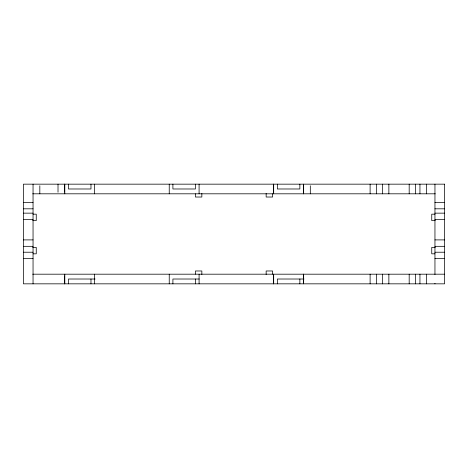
<?xml version="1.0" encoding="UTF-8"?>
<svg xmlns="http://www.w3.org/2000/svg" width="468" height="468" viewBox="0 0 468 468"><rect width="100%" height="100%" fill="white"/><g stroke="black" fill="none" stroke-linecap="round" stroke-linejoin="round"><path stroke-width="0.7" d="M32.69 193.81L435.31 193.81M23.4 202.381L33.047 202.381M434.953 202.381L444.6 202.381M23.4 208.816L33.047 208.816M434.953 208.816L444.6 208.816M23.4 213.151L33.047 213.151M434.953 213.151L444.6 213.151M33.047 214.174L36.258 214.174L36.258 220.603L32.69 220.603M434.953 214.174L431.742 214.174L431.742 220.603L435.31 220.603M23.4 219.58L33.047 219.58M434.953 219.58L444.6 219.58M23.4 239.897L33.047 239.897M434.953 239.897L444.6 239.897M23.4 246.326L33.047 246.326M434.953 246.326L444.6 246.326M32.69 247.396L36.258 247.396L36.258 253.826L33.047 253.826M435.31 247.396L431.742 247.396L431.742 253.826L434.953 253.826M23.4 252.223L33.047 252.223M434.953 252.223L444.6 252.223M23.4 258.652L33.047 258.652M434.953 258.652L444.6 258.652M32.69 274.189L444.6 274.189M95.109 279.016L68.468 279.016L68.468 283.836M199.216 279.016L172.908 279.016L172.908 283.836M303.995 279.016L277.354 279.016L277.354 283.836M434.953 184.164L434.953 274.546M434.953 283.368L434.953 283.836M426.377 184.164L426.377 193.81M426.377 274.189L426.377 283.836M419.948 184.164L419.948 193.81M419.948 274.189L419.948 283.836M415.613 184.164L415.613 193.81M415.613 274.189L415.613 283.836M409.184 184.164L409.184 193.81M409.184 274.189L409.184 283.836M388.867 184.164L388.867 193.81M388.867 274.189L388.867 283.836M382.438 184.164L382.438 193.81M382.438 274.189L382.438 283.836M376.541 184.164L376.541 193.81M376.541 274.189L376.541 283.836M370.112 184.164L370.112 193.81M370.112 274.189L370.112 283.836M310.313 185.773L310.313 193.81M303.662 185.773L303.662 193.81M303.662 274.189L303.662 282.227M303.527 184.164L303.527 193.81M303.527 274.189L303.527 283.836M299.859 184.164L299.859 188.984L277.354 188.984L277.354 184.164M299.859 279.016L299.859 283.836M273.681 184.164L273.681 193.81M273.681 274.189L273.681 283.836M273.546 184.164L273.546 192.202M273.546 275.798L273.546 283.836M272.581 193.81L272.581 197.022L266.152 197.022L266.152 193.454M272.581 274.189L272.581 270.978L266.152 270.978L266.152 274.546M201.848 193.454L201.848 197.022L195.419 197.022L195.419 193.81M201.848 274.546L201.848 270.978L195.419 270.978L195.419 274.189M199.087 184.164L199.087 193.81M199.087 274.189L199.087 283.836M195.419 184.164L195.419 188.984L172.908 188.984L172.908 184.164M195.419 279.016L195.419 283.836M169.24 184.164L169.24 193.81M169.24 274.189L169.24 283.836M94.647 184.164L94.647 193.81M94.647 274.189L94.647 283.836M90.973 184.164L90.973 188.984L68.468 188.984L68.468 184.164M90.973 279.016L90.973 283.836M64.795 184.164L64.795 193.81M64.795 274.189L64.795 283.836M64.66 184.164L64.66 192.202M64.66 275.798L64.66 283.836M58.014 184.164L58.014 192.202M39.827 185.773L39.827 193.81M33.047 184.164L33.047 283.836M444.6 184.164L23.4 184.164L23.4 283.836L444.6 283.836L444.6 184.164"/></g></svg>
